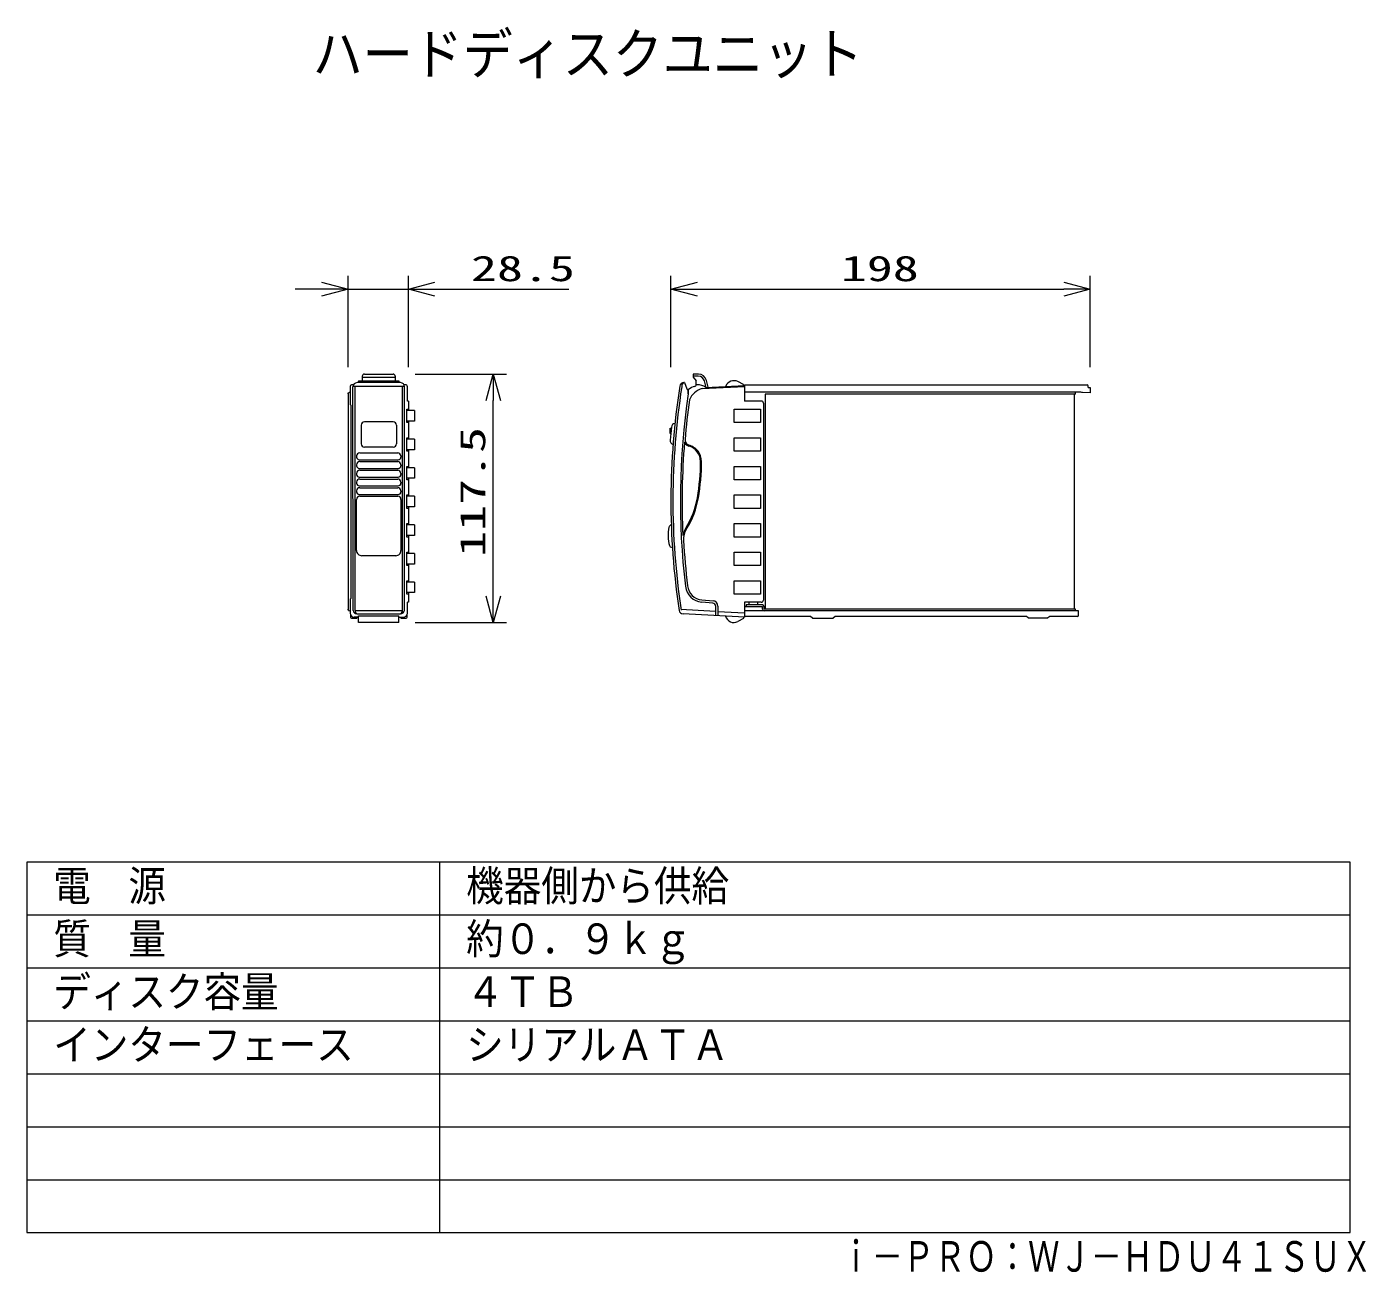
# Model space of a CAD drawing. Units: millimetres on the paper. Extents: x -62 to 64, y -58 to 59.
import ezdxf
from ezdxf.enums import TextEntityAlignment as Align

# ---------------------------------------------------------------- set-up
doc = ezdxf.new("R2010")
doc.units = ezdxf.units.MM
doc.layers.add('0-0_MOJI1', color=7, linetype='Continuous')
doc.layers.add('0-1_相当品', color=4, linetype='Continuous')
for name, color, linetype, lineweight in [('0-2_GAIKEI', 4, 'Continuous', 9), ('0-3_SUNPO', 7, 'Continuous', 9), ('0-4_0', 7, 'Continuous', 9), ('0-5_WAKU', 4, 'Continuous', 9)]:
    doc.layers.add(name, color=color, linetype=linetype, lineweight=lineweight)
doc.styles.add('ＭＳ ゴシック', font='')
doc.styles.get('ＭＳ ゴシック').set_extended_font_data('MS Gothic')

# ---------------------------------------------------------------- blocks, each defined once
blk = doc.blocks.new('_Open30')
at = {"layer": '0-4_0'}
blk.add_line((0, 0), (-1, 0), dxfattribs=at)
blk.add_lwpolyline([(-1, 0.2679), (0, 0), (-1, -0.2679)], dxfattribs=at)

msp = doc.modelspace()

# ---------------------------------------------------------------- linework, layer by layer
at = {"layer": '0-2_GAIKEI', "color": 7}
for p, q in [((-31.931, 25.32), (-31.931, 23.62)), ((-31.631, 25.46), (-31.811, 25.46)), ((-27.175, 25.68), (-31.286, 25.68)), ((-31.283, 25.68), (-31.286, 25.68)), ((-31.283, 25.68), (-31.286, 25.68)), ((-31.131, 25.86), (-30.791, 25.86)), ((-31.131, 25.86), (-31.131, 25.68)), ((-30.791, 26.28), (-30.791, 25.68)), ((-30.591, 26.48), (-27.871, 26.48)), ((-27.671, 26.28), (-27.671, 25.68)), ((-27.671, 25.86), (-27.331, 25.86)), ((-27.331, 25.86), (-27.331, 25.68)), ((-27.175, 25.68), (-27.178, 25.68)), ((-27.175, 25.68), (-27.178, 25.68)), ((-26.651, 25.46), (-26.831, 25.46)), ((-26.531, 23.94), (-26.531, 25.32)), ((-0.341, 25.68), (-0.406, 25.68)), ((-0.341, 25.68), (-0.121, 25.077)), ((0.959, 26.48), (0.459, 26.48)), ((0.459, 26.48), (0.459, 26.18)), ((0.946, 26.28), (0.459, 26.28)), ((0.459, 26.18), (0.745, 25.839)), ((0.859, 25.48), (0.757, 25.48)), ((0.759, 25.509), (0.759, 25.801)), ((1.689, 25.231), (1.526, 25.836)), ((1.659, 25.229), (5.299, 25.42)), ((1.893, 25.242), (1.719, 25.888)), ((5.213, 25.487), (4.668, 25.77)), ((5.229, 25.417), (5.229, 25.46)), ((5.299, 25.48), (37.659, 25.48)), ((5.299, 25.424), (5.299, 25.48)), ((37.759, 25.205), (37.759, 25.38)), ((-32.131, 24.605), (-32.131, 24.705)), ((-32.131, 24.6), (-32.131, 4.28)), ((-31.971, 24.76), (-31.931, 24.76)), ((1.829, 25.238), (1.889, 25.255)), ((36.479, 4.28), (36.479, 24.6)), ((36.559, 24.6), (36.479, 24.6)), ((36.559, 24.6), (36.559, 24.76)), ((37.084, 24.76), (36.559, 24.76)), ((37.959, 24.7), (37.234, 24.755)), ((37.759, 25.205), (37.959, 25.22)), ((37.959, 25.22), (37.959, 24.7)), ((-31.931, 23.62), (-31.868, 23.557)), ((-31.868, 23.557), (-31.868, 5.283)), ((-25.871, 23.04), (-26.582, 23.04)), ((-26.436, 23.94), (-26.531, 23.94)), ((-26.436, 23.94), (-26.436, 23.04)), ((-25.871, 23.04), (-25.871, 22.04)), ((-25.871, 22.04), (-26.582, 22.04)), ((-26.436, 22.04), (-26.436, 20.34)), ((-25.871, 20.34), (-26.582, 20.34)), ((-25.871, 20.34), (-25.871, 19.34)), ((-25.871, 19.34), (-26.582, 19.34)), ((-26.436, 19.34), (-26.436, 17.64)), ((-25.871, 17.64), (-26.582, 17.64)), ((-25.871, 16.64), (-26.582, 16.64)), ((-26.436, 16.64), (-26.436, 14.94)), ((-25.871, 17.64), (-25.871, 16.64)), ((-25.871, 14.94), (-26.582, 14.94)), ((-25.871, 13.94), (-26.582, 13.94)), ((-26.436, 13.94), (-26.436, 12.24)), ((-25.871, 14.94), (-25.871, 13.94)), ((-26.582, 12.365), (-26.436, 12.365)), ((-25.871, 12.24), (-26.582, 12.24)), ((-25.871, 12.24), (-25.871, 11.24)), ((-25.871, 11.24), (-26.582, 11.24)), ((-26.436, 11.095), (-26.582, 11.095)), ((-26.436, 11.24), (-26.436, 9.54)), ((-25.871, 9.54), (-26.582, 9.54)), ((-25.871, 9.54), (-25.871, 8.54)), ((-25.871, 8.54), (-26.582, 8.54)), ((-26.436, 8.54), (-26.436, 6.84)), ((-25.871, 6.84), (-26.582, 6.84)), ((-25.871, 6.84), (-25.871, 5.84)), ((-31.931, 5.22), (-31.868, 5.283)), ((-31.931, 5.22), (-31.931, 3.903)), ((-25.871, 5.84), (-26.582, 5.84)), ((-26.436, 5.84), (-26.436, 4.94)), ((-32.131, 4.175), (-32.131, 4.275)), ((-32.091, 4.175), (-32.131, 4.175)), ((-31.971, 4.12), (-31.931, 4.12)), ((-26.531, 3.903), (-26.531, 4.94)), ((-26.436, 4.94), (-26.531, 4.94)), ((5.299, 3.524), (-0.495, 3.828)), ((36.559, 4.12), (36.559, 4.28)), ((36.859, 3.68), (36.859, 4.12)), ((-31.911, 3.784), (-31.911, 3.52)), ((-31.811, 3.42), (-31.311, 3.42)), ((-31.131, 3.524), (-31.551, 3.524)), ((-31.311, 3.524), (-31.311, 3.42)), ((-31.131, 3.02), (-31.131, 3.666)), ((-31.131, 3.666), (-27.331, 3.666)), ((-27.331, 3.02), (-31.131, 3.02)), ((-27.331, 3.02), (-27.331, 3.666)), ((-27.331, 3.524), (-26.91, 3.524)), ((-27.151, 3.524), (-27.151, 3.42)), ((-27.151, 3.42), (-26.651, 3.42)), ((-26.551, 3.52), (-26.551, 3.784)), ((5.213, 3.394), (4.668, 3.11)), ((5.229, 3.528), (5.229, 3.42)), ((11.559, 3.58), (5.299, 3.58)), ((11.732, 3.442), (11.559, 3.58)), ((11.72, 3.451), (11.715, 3.46)), ((11.794, 3.42), (13.624, 3.42)), ((13.859, 3.58), (13.687, 3.442)), ((31.939, 3.58), (13.859, 3.58)), ((32.115, 3.474), (31.939, 3.58)), ((32.167, 3.46), (33.912, 3.46)), ((34.139, 3.58), (33.963, 3.474)), ((36.759, 3.58), (34.139, 3.58))]:
    msp.add_line(p, q, dxfattribs=at)
at = {"layer": '0-2_GAIKEI'}
for p, q in [((-31.665, 25.342), (-26.797, 25.342)), ((-31.469, 4.168), (-31.47, 25.342)), ((-30.791, 26.18), (-27.671, 26.18)), ((-30.791, 25.839), (-27.671, 25.839)), ((-26.992, 4.168), (-26.991, 25.342)), ((1.321, 25.112), (5.299, 25.32)), ((5.299, 25.42), (5.299, 23.94)), ((-31.661, 4.158), (-31.672, 25.28)), ((-26.8, 4.158), (-26.789, 25.28)), ((-0.006, 25.014), (-0.007, 24.623)), ((-0.006, 24.638), (-0.006, 25.014)), ((36.559, 24.76), (5.299, 24.76)), ((36.479, 24.6), (7.259, 24.6)), ((7.259, 24.6), (7.259, 4.28)), ((-26.582, 23.165), (-26.436, 23.165)), ((-26.582, 21.895), (-26.582, 23.165)), ((4.324, 23.165), (6.834, 23.165)), ((4.324, 21.895), (4.324, 23.165)), ((6.899, 23.94), (5.299, 23.94)), ((6.834, 23.165), (6.834, 21.895)), ((7.099, 23.74), (7.099, 5.14)), ((-30.901, 21.655), (-30.901, 19.905)), ((-27.886, 21.98), (-30.576, 21.98)), ((-27.561, 21.655), (-27.561, 19.905)), ((-26.436, 21.895), (-26.582, 21.895)), ((6.834, 21.895), (4.324, 21.895)), ((-26.582, 20.465), (-26.436, 20.465)), ((-26.582, 19.195), (-26.582, 20.465)), ((-1.701, 21.38), (-1.606, 21.38)), ((-1.701, 20.88), (-1.701, 21.38)), ((-1.701, 20.88), (-1.653, 20.88)), ((4.324, 20.465), (6.834, 20.465)), ((4.324, 19.195), (4.324, 20.465)), ((6.834, 20.465), (6.834, 19.195)), ((-31.028, 19.039), (-27.433, 19.039)), ((-27.886, 19.58), (-30.576, 19.58)), ((-26.436, 19.195), (-26.582, 19.195)), ((6.834, 19.195), (4.324, 19.195)), ((-31.319, 18.749), (-31.319, 18.646)), ((-31.319, 17.927), (-31.319, 17.824)), ((-31.069, 18.396), (-27.392, 18.396)), ((-31.028, 18.217), (-27.433, 18.217)), ((-27.142, 18.749), (-27.142, 18.646)), ((-27.142, 17.927), (-27.142, 17.824)), ((-26.582, 16.495), (-26.582, 17.765)), ((-26.582, 17.765), (-26.436, 17.765)), ((4.324, 17.765), (6.834, 17.765)), ((4.324, 16.495), (4.324, 17.765)), ((6.834, 17.765), (6.834, 16.495)), ((-31.319, 17.105), (-31.319, 17.003)), ((-31.069, 17.574), (-27.392, 17.574)), ((-31.069, 16.753), (-27.392, 16.753)), ((-31.028, 17.395), (-27.433, 17.395)), ((-31.028, 16.574), (-27.433, 16.574)), ((-27.142, 17.105), (-27.142, 17.003)), ((-26.436, 16.495), (-26.582, 16.495)), ((6.834, 16.495), (4.324, 16.495)), ((-31.319, 16.284), (-31.319, 16.181)), ((-31.319, 15.463), (-31.319, 15.36)), ((-31.069, 15.931), (-27.392, 15.931)), ((-31.028, 15.753), (-27.433, 15.753)), ((-27.142, 16.284), (-27.142, 16.181)), ((-27.142, 15.463), (-27.142, 15.36)), ((-31.327, 9.814), (-31.328, 14.65)), ((-31.069, 15.11), (-27.392, 15.11)), ((-31.028, 14.951), (-27.433, 14.951)), ((-27.133, 14.65), (-27.134, 9.814)), ((-26.582, 13.795), (-26.582, 15.065)), ((-26.582, 15.065), (-26.436, 15.065)), ((4.324, 15.065), (6.834, 15.065)), ((4.324, 13.795), (4.324, 15.065)), ((6.834, 15.065), (6.834, 13.795)), ((-26.436, 13.795), (-26.582, 13.795)), ((6.834, 13.795), (4.324, 13.795)), ((-26.582, 11.095), (-26.582, 12.365)), ((-1.6, 12.286), (-1.773, 12.114)), ((4.324, 12.365), (6.834, 12.365)), ((4.324, 11.095), (4.324, 12.365)), ((6.834, 12.365), (6.834, 11.095)), ((-1.597, 10.129), (-1.499, 10.126)), ((6.834, 11.095), (4.324, 11.095)), ((-30.843, 9.334), (-27.618, 9.334)), ((-26.582, 8.395), (-26.582, 9.665)), ((-26.582, 9.665), (-26.436, 9.665)), ((4.324, 9.665), (6.834, 9.665)), ((4.324, 8.395), (4.324, 9.665)), ((6.834, 9.665), (6.834, 8.395)), ((-26.436, 8.395), (-26.582, 8.395)), ((6.834, 8.395), (4.324, 8.395)), ((-26.582, 5.695), (-26.582, 6.965)), ((-26.582, 6.965), (-26.436, 6.965)), ((4.324, 6.965), (6.834, 6.965)), ((4.324, 5.695), (4.324, 6.965)), ((6.834, 6.965), (6.834, 5.695)), ((-26.436, 5.695), (-26.582, 5.695)), ((1.285, 5.164), (2.338, 5.072)), ((6.834, 5.695), (4.324, 5.695)), ((-31.469, 4.168), (-26.992, 4.168)), ((-31.279, 3.828), (-27.182, 3.828)), ((2.563, 4.065), (-0.688, 4.237)), ((2.32, 4.853), (1.268, 4.945)), ((2.594, 3.666), (2.594, 4.554)), ((2.794, 4.574), (2.794, 3.655)), ((5.299, 3.903), (2.794, 4.035)), ((6.899, 4.94), (5.299, 4.94)), ((5.299, 4.94), (5.299, 3.524)), ((5.299, 4.52), (6.999, 4.52)), ((36.859, 4.12), (5.299, 4.12)), ((6.999, 4.68), (5.459, 4.68)), ((5.459, 4.68), (5.459, 4.52)), ((5.759, 4.68), (5.759, 4.92)), ((6.559, 4.68), (6.559, 4.92)), ((6.999, 4.28), (6.999, 4.52)), ((7.159, 4.28), (7.159, 4.52)), ((36.559, 4.28), (7.159, 4.28))]:
    msp.add_line(p, q, dxfattribs=at)
at = {"layer": '0-2_GAIKEI', "color": 7}
for centre, radius, start, end in [((-31.721, 25.312), 0.21, 174.02227, 177.79475), ((-31.847, 25.325), 0.0829, 163.94213, 173.46917), ((-31.833, 25.32), 0.0982, 155.6461, 163.71348), ((-31.823, 25.316), 0.109, 148.53803, 155.77347), ((-31.829, 25.32), 0.101, 140.83204, 148.64397), ((-31.811, 25.36), 0.1, 90, 167.02977), ((-31.251, 25.26), 0.421, 94.73487, 177.30426), ((-30.591, 26.28), 0.2, 90, 180), ((-27.871, 26.28), 0.2, 0, 90), ((-27.21, 25.26), 0.421, 2.69574, 85.26513), ((-26.651, 25.36), 0.1, 12.69134, 90), ((-26.659, 25.33), 0.132, 74.41813, 75.34424), ((-26.66, 25.33), 0.132, 73.18339, 74.10939), ((-26.667, 25.332), 0.132, 59.72169, 60.63459), ((-26.668, 25.333), 0.132, 58.50449, 59.41734), ((-26.632, 25.32), 0.101, 31.35603, 39.16796), ((-26.639, 25.316), 0.109, 24.22653, 31.46197), ((-26.629, 25.32), 0.0982, 16.28652, 24.3539), ((-26.614, 25.325), 0.0829, 6.53083, 16.05787), ((-26.74, 25.312), 0.21, 2.20525, 5.97773), ((68.359, 14.53), 70, 171.11487, 188.513), ((-0.406, 25.28), 0.4, 90, 171.11487), ((0.859, 24.08), 1.26, 101.85757, 130.68528), ((0.559, 25.509), 0.2, 281.85757, 0), ((0.699, 25.801), 0.06, 0, 40), ((0.859, 24.08), 1.4, 55.17162, 90), ((0.946, 25.68), 0.8, 15.07205, 90), ((0.946, 25.68), 0.6, 15.07205, 90), ((4.299, 25.06), 0.8, 62.53529, 160.27132), ((5.199, 25.46), 0.03, 0, 62.53529), ((37.659, 25.38), 0.1, 0, 90), ((-31.971, 24.6), 0.16, 90, 180), ((-0.027, 25.112), 0.1, 200, 310.68528), ((37.084, 22.76), 2, 85.71085, 90), ((-31.971, 4.28), 0.16, 180, 270), ((-31.551, 3.903), 0.379, 180, 270), ((-26.91, 3.903), 0.379, 270, 0), ((-0.474, 4.227), 0.4, 188.513, 267), ((-31.811, 3.52), 0.1, 180, 270), ((-26.651, 3.52), 0.1, 270, 0), ((4.299, 3.82), 0.8, 194.81302, 297.46471), ((5.199, 3.42), 0.03, 297.46471, 0), ((11.794, 3.52), 0.1, 231.34019, 270), ((13.624, 3.52), 0.1, 270, 308.65981), ((32.167, 3.56), 0.1, 239.03624, 270), ((33.912, 3.56), 0.1, 270, 300.96376), ((36.759, 3.68), 0.1, 270, 0)]:
    msp.add_arc(centre, radius, start, end, dxfattribs=at)
at = {"layer": '0-2_GAIKEI'}
for centre, radius, start, end in [((0.039, 25.279), 0.657, 153.81125, 180.33045), ((-0.382, 25.499), 0.183, 97.28714, 157.32518), ((68.359, 14.53), 69.81, 171.14571, 188.513), ((68.554, 14.53), 69.3, 171.62547, 186.7044), ((68.354, 14.53), 68.9, 172.05655, 175.19355), ((-0.139, 24.642), 0.133, 352.14942, 355.28841), ((-0.139, 24.639), 0.133, 356.33706, 359.47605), ((1.818, 23.33), 1.85, 105.5972, 157.03967), ((6.899, 23.74), 0.2, 0, 90), ((-30.576, 21.655), 0.325, 90, 180), ((-27.886, 21.655), 0.325, 0, 90), ((-1.2, 21.428), 0.4, 97.25002, 174.33721), ((-1.308, 20.224), 0.4, 175.32762, 252.27082), ((68.359, 14.53), 70.3, 174.33721, 175.32762), ((0.195, 20.261), 0.5, 175.19425, 255.08366), ((-31.029, 18.748), 0.29, 90, 180), ((-30.576, 19.905), 0.325, 180, 270), ((-27.886, 19.905), 0.325, 270, 0), ((-27.433, 18.748), 0.29, 0, 90), ((67.387, 14.511), 67.97, 175.33419, 182.74885), ((0.195, 20.261), 0.595, 201.81695, 255.08366), ((-0.346, 18.232), 1.505, 37.54304, 75.08319), ((-0.346, 18.232), 1.6, 37.54304, 75.08319), ((-0.346, 18.232), 1.505, 0, 37.54003), ((-0.346, 18.232), 1.6, 0, 37.54003), ((-31.069, 18.646), 0.25, 180, 270), ((-31.029, 17.927), 0.29, 90, 180), ((-31.069, 17.824), 0.25, 180, 270), ((-27.433, 17.927), 0.29, 0, 90), ((-27.392, 18.646), 0.25, 270, 0), ((-27.392, 17.824), 0.25, 270, 0), ((-18.847, 18.232), 20.006, 350.14227, 0), ((-18.847, 18.232), 20.101, 350.14227, 0), ((-31.029, 17.105), 0.29, 90, 180), ((-31.069, 17.003), 0.25, 180, 270), ((-31.029, 16.284), 0.29, 90, 180), ((-27.433, 17.105), 0.29, 0, 90), ((-27.433, 16.284), 0.29, 0, 90), ((-27.392, 17.003), 0.25, 270, 0), ((-31.069, 16.181), 0.25, 180, 270), ((-31.029, 15.462), 0.29, 90, 180), ((-31.069, 15.36), 0.25, 180, 270), ((-27.433, 15.462), 0.29, 0, 90), ((-27.392, 16.181), 0.25, 270, 0), ((-27.392, 15.36), 0.25, 270, 0), ((-31.028, 14.65), 0.3, 90, 180), ((-27.433, 14.65), 0.3, 0, 90), ((-7.023, 16.178), 8.005, 327.96317, 350.14188), ((-7.023, 16.178), 8.1, 327.96317, 350.14188), ((2.098, 11.243), 4, 168.94051, 193.92243), ((-1.631, 11.972), 0.2, 135, 168.94051), ((1.454, 10.873), 1.995, 147.96337, 169.06277), ((1.454, 10.873), 1.9, 147.96337, 183.12875), ((-1.59, 10.329), 0.2, 193.92243, 268), ((68.354, 14.53), 68.9, 183.12901, 186.7072), ((-30.846, 9.815), 0.482, 180.2091, 270.29137), ((-27.616, 9.815), 0.482, 269.70863, 359.7909), ((1.416, 6.638), 1.7, 186.70471, 264.9997), ((1.415, 6.658), 1.5, 186.7075, 264.9997), ((2.294, 4.574), 0.5, 0, 84.99917), ((6.899, 5.14), 0.2, 270, 0), ((-31.262, 4.234), 0.406, 190.70295, 267.51717), ((-31.089, 4.153), 0.377, 177.67877, 239.6467), ((-27.372, 4.153), 0.377, 300.3533, 2.32123), ((-27.2, 4.234), 0.406, 272.48283, 349.29705), ((2.294, 4.554), 0.3, 0, 84.99916), ((6.999, 4.52), 0.16, 0, 90), ((7.159, 4.28), 0.16, 180, 270)]:
    msp.add_arc(centre, radius, start, end, dxfattribs=at)
at = {"layer": '0-3_SUNPO'}
for p, q in [((-32.131, 27.135), (-32.131, 35.75)), ((-26.436, 27.135), (-26.436, 35.75)), ((-1.641, 27.135), (-1.641, 35.75)), ((37.959, 27.135), (37.959, 35.75)), ((-34.631, 34.5), (-37.131, 34.5)), ((-32.131, 34.5), (-26.436, 34.5)), ((-23.936, 34.5), (-11.27, 34.5)), ((0.859, 34.5), (35.459, 34.5)), ((-25.788, 26.48), (-17.163, 26.48)), ((-18.413, 5.52), (-18.413, 23.98)), ((-25.788, 3.02), (-17.163, 3.02))]:
    msp.add_line(p, q, dxfattribs=at)
at = {"layer": '0-5_WAKU', "color": 3}
for p, q in [((-62.474, -19.603), (-62.474, -54.603)), ((62.526, -19.603), (-62.474, -19.603)), ((-23.474, -54.603), (-23.474, -19.603)), ((62.526, -54.603), (62.526, -19.603)), ((-62.474, -54.603), (62.526, -54.603))]:
    msp.add_line(p, q, dxfattribs=at)
at = {"layer": '0-5_WAKU'}
for p, q in [((-62.474, -24.603), (62.526, -24.603)), ((-62.474, -29.603), (62.526, -29.603)), ((-62.474, -34.603), (62.526, -34.603)), ((-62.474, -39.603), (62.526, -39.603)), ((-62.474, -44.603), (62.526, -44.603)), ((-62.474, -49.603), (62.526, -49.603))]:
    msp.add_line(p, q, dxfattribs=at)

# ---------------------------------------------------------------- block references
at = {"layer": '0-3_SUNPO', "xscale": 2.5, "yscale": 2.5}
for p in [(-32.131, 34.5), (37.959, 34.5)]:
    msp.add_blockref('_Open30', p, dxfattribs=at)
for p, rotation in [((-26.436, 34.5), 180), ((-1.641, 34.5), 180), ((-18.413, 26.48), 90), ((-18.413, 3.02), 270)]:
    msp.add_blockref('_Open30', p, dxfattribs=dict(at, rotation=rotation))

# ---------------------------------------------------------------- texts
at = {"layer": '0-0_MOJI1', "style": 'ＭＳ ゴシック', "width": 0.9}
for s, height, p in [('ハードディスクユニット', 3.849, (-35.474, 53.657)), ('電\u3000源', 2.889, (-59.974, -24.158)), ('機器側から供給', 2.889, (-20.974, -24.158)), ('質\u3000量', 2.889, (-59.974, -29.158)), ('約０．９ｋｇ', 2.889, (-20.974, -29.158)), ('ディスク容量', 2.889, (-59.974, -34.158)), ('４ＴＢ', 2.889, (-20.974, -34.158)), ('インターフェース', 2.889, (-59.974, -39.158)), ('シリアルＡＴＡ', 2.889, (-20.974, -39.158))]:
    msp.add_text(s, height=height, dxfattribs=at).set_placement(p, align=Align.BOTTOM_LEFT)
at = {"layer": '0-1_相当品', "style": 'ＭＳ ゴシック', "width": 0.75}
msp.add_text('ｉ－ＰＲＯ：ＷＪ－ＨＤＵ４１ＳＵＸ', height=2.889, dxfattribs=at).set_placement((14.366, -59.158), align=Align.BOTTOM_LEFT)
at = {"layer": '0-3_SUNPO', "style": 'ＭＳ ゴシック', "width": 1.5}
for s, p in [('28.5', (-20.52, 34.538)), ('198', (14.409, 34.538))]:
    msp.add_text(s, height=2.405, dxfattribs=at).set_placement(p, align=Align.BOTTOM_LEFT)
msp.add_text('117.5', height=2.405, rotation=90, dxfattribs=at).set_placement((-18.45, 9.215), align=Align.BOTTOM_LEFT)

doc.saveas('drawing.dxf')
